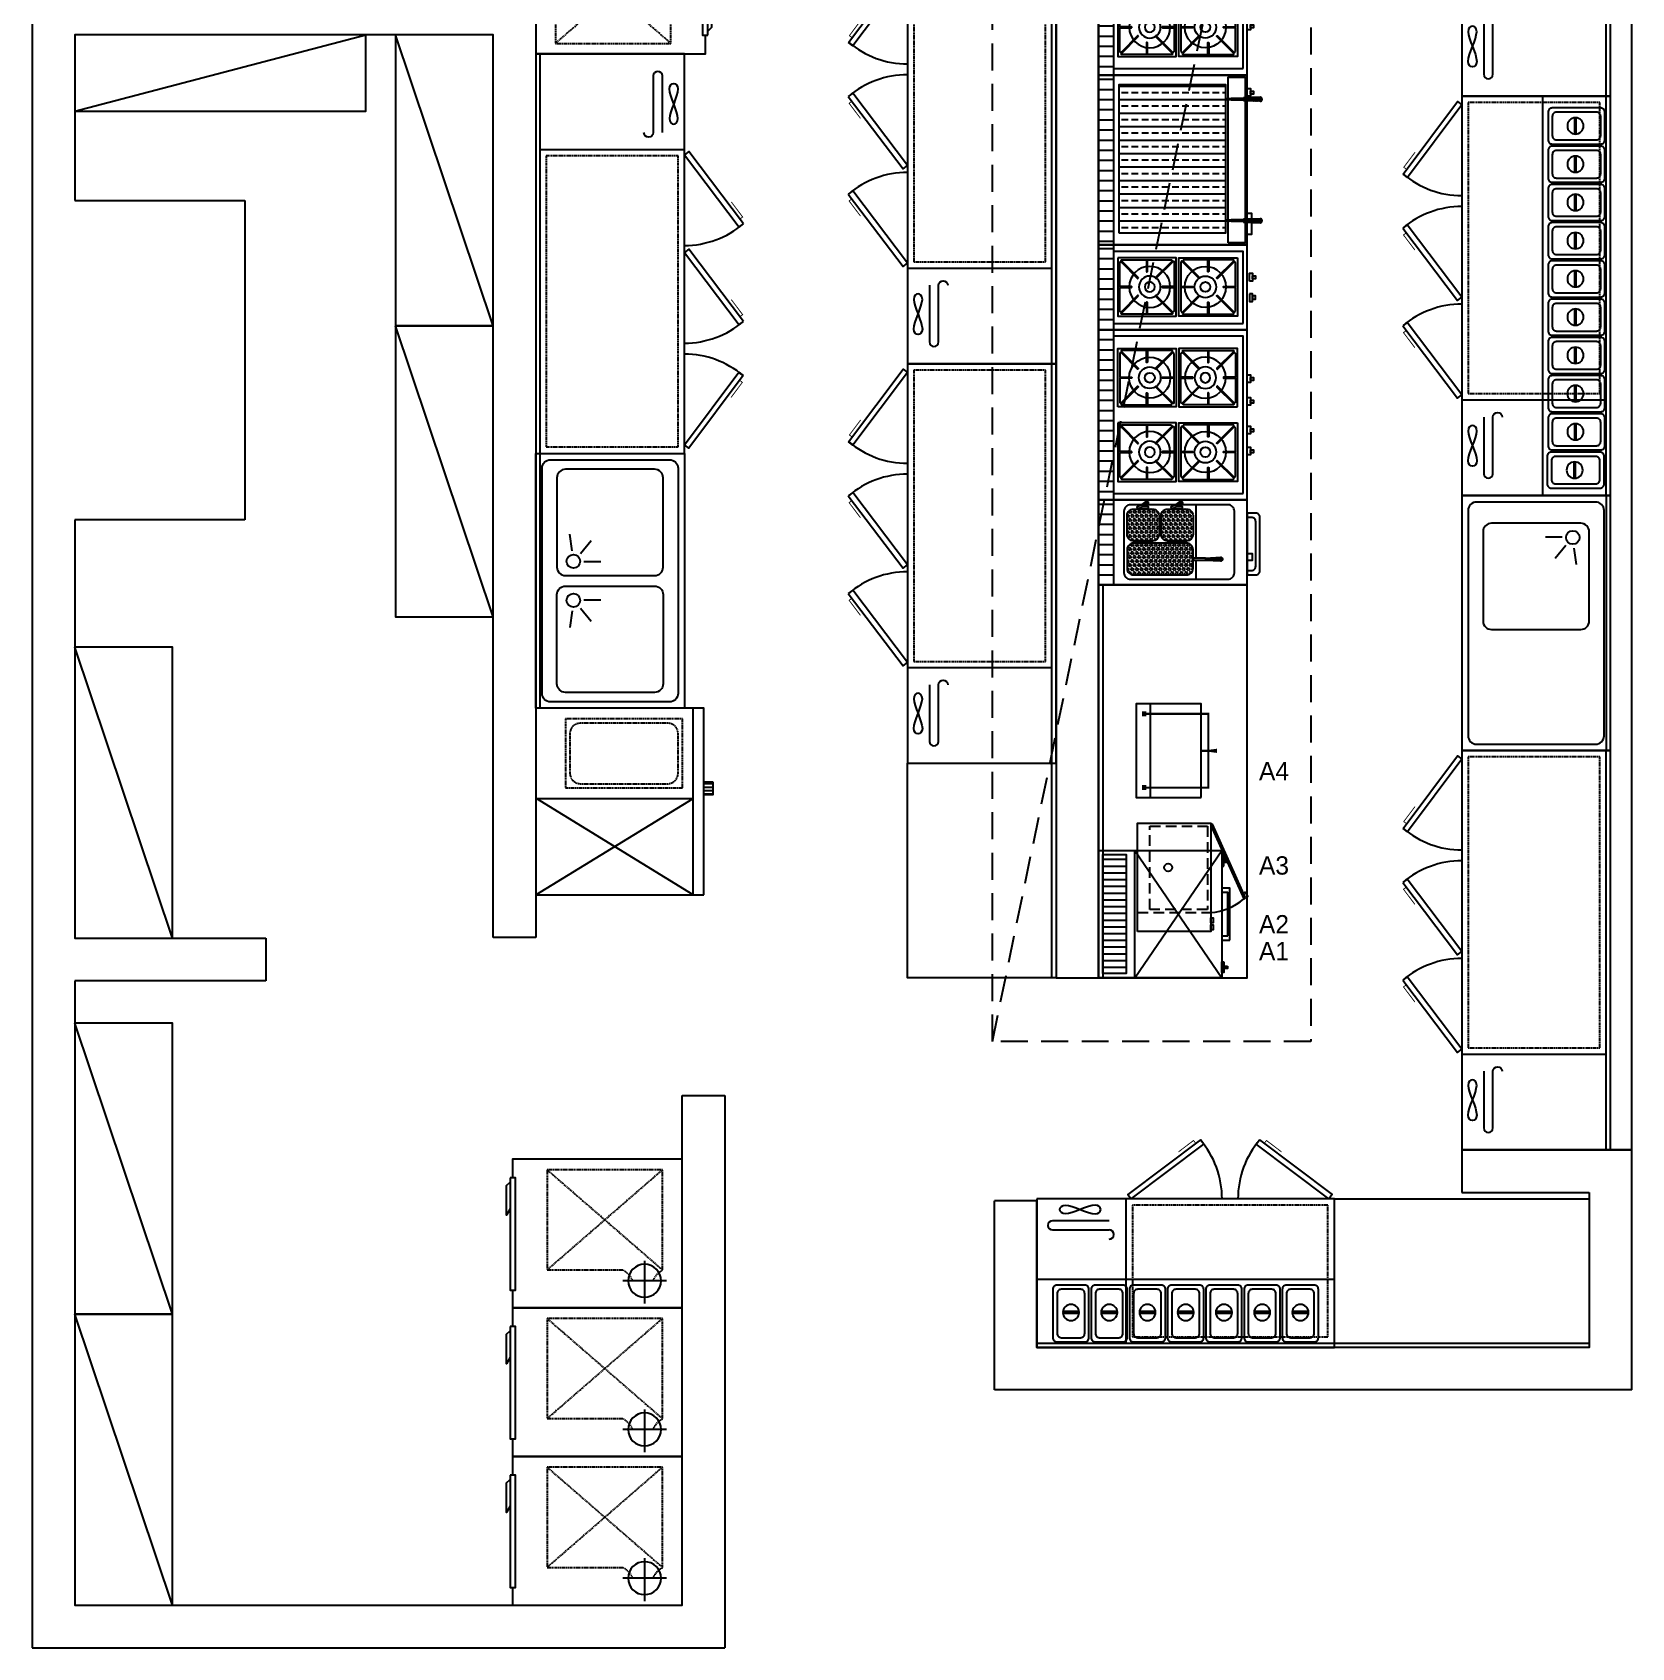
# Model space of a CAD drawing. Header units: millimetres. Extents: x 521598 to 528569, y -164711 to -162316.
# Drawn here: x 527671 to 528424, y -164711 to -163951 of the extents above; entities that cross this region are included whole.
import ezdxf
from ezdxf.enums import TextEntityAlignment as Align

# ---------------------------------------------------------------- set-up
doc = ezdxf.new("R2010")
doc.units = ezdxf.units.MM
doc.linetypes.add('DASHED', pattern=[0.75, 0.5, -0.25])
doc.linetypes.add('HIDDENX2', pattern=[19.05, 12.7, -6.35])
for name, color, linetype in [('002 Çizgi', 7, 'Continuous'), ('CIHAZ', 2, 'Continuous'), ('Kıtc-002 Çizgi', 7, 'Continuous'), ('S2000-002 Çizgi', 7, 'Continuous')]:
    doc.layers.add(name, color=color, linetype=linetype)
doc.styles.add('TAKSİM', font='GOTHIC.TTF', dxfattribs={"height": 20})

# ---------------------------------------------------------------- blocks, each defined once
blk = doc.blocks.new('A$Cb98cdcd6')
at = {"layer": 'CIHAZ', "color": 1}
for p, q in [((65.06, 47.91), (65.06, 68.02)), ((75.33, 57.27), (54.78, 57.27))]:
    blk.add_line(p, q, dxfattribs=at)
at = {"layer": 'CIHAZ', "color": 5, "linetype": 'DASHED'}
for p, q in [((73.52, 4.99), (19.15, 52.18)), ((73.52, 52.18), (19.15, 4.99))]:
    blk.add_line(p, q, dxfattribs=at)
at = {"layer": 'CIHAZ', "color": 5}
for points in [[(1.82, 8.8), (1.82, 61.64), (4.32, 61.64), (4.32, 8.8)], [(1.82, 10.8), (1.82, 23.4), (0, 26.4), (0, 12.4)]]:
    blk.add_lwpolyline(points, close=True, dxfattribs=at)
at = {"layer": 'CIHAZ', "color": 1}
blk.add_circle((65.06, 57.27), 7.76, dxfattribs=at)
at = {"layer": 'S2000-002 Çizgi', "linetype": 'DASHED'}
for p, q in [((19.15, 52.18), (54.92, 52.18)), ((19.15, 4.99), (19.15, 52.18)), ((73.52, 52.18), (73.52, 4.99)), ((73.52, 4.99), (19.15, 4.99))]:
    blk.add_line(p, q, dxfattribs=at)
at = {"layer": 'S2000-002 Çizgi'}
blk.add_lwpolyline([(2.81, 61.64), (2.81, 70), (82.81, 70), (82.81, 0), (2.81, 0), (2.81, 8.8)], dxfattribs=at)
at = {"layer": 'S2000-002 Çizgi', "linetype": 'DASHED'}
for centre, radius, start, end in [((49.89, 61), 10.16, 299.6907, 336.77515), ((78.09, 60.4), 9.4, 201.20794, 240.95663)]:
    blk.add_arc(centre, radius, start, end, dxfattribs=at)
blk = doc.blocks.new('A$C01E77913')
at = {"layer": 'S2000-002 Çizgi'}
for points in [[(2, 26.8), (15, 26.8, -0.414214), (17, 24.8), (17, 2, -0.414214), (15, 0), (2, 0, -0.414214), (0, 2), (0, 24.8, -0.414214)], [(4, 24.8), (13, 24.8, -0.414214), (15, 22.8), (15, 4, -0.414214), (13, 2), (4, 2, -0.414214), (2, 4), (2, 22.8, -0.414214)]]:
    blk.add_lwpolyline(points, format="xyb", close=True, dxfattribs=at)
blk.add_lwpolyline([(4.71, 14.27), (12.21, 14.27), (12.21, 13.52), (4.71, 13.52)], close=True, dxfattribs=at)
blk.add_circle((8.46, 13.87), 3.82, dxfattribs=at)
blk = doc.blocks.new('A$C2a612620')
at = {"layer": '002 Çizgi', "color": 7}
for p, q in [((10.83, 64.97), (10.99, 65.71)), ((10.99, 64.24), (10.83, 64.97)), ((10.99, 65.71), (11.48, 66.35)), ((11.48, 63.6), (10.99, 64.24)), ((11.48, 66.35), (12.3, 66.8)), ((12.3, 63.14), (11.48, 63.6)), ((12.3, 66.8), (13.44, 66.97)), ((13.44, 62.97), (12.3, 63.14)), ((13.44, 66.97), (14.9, 66.8)), ((14.9, 63.14), (13.44, 62.97)), ((14.9, 66.8), (16.6, 66.35)), ((16.6, 63.6), (14.9, 63.14)), ((16.6, 66.35), (18.46, 65.71)), ((18.46, 64.24), (16.6, 63.6)), ((18.46, 65.71), (20.41, 64.97)), ((20.41, 64.97), (18.46, 64.24)), ((22.36, 65.71), (20.41, 64.97)), ((20.41, 64.97), (22.36, 64.24)), ((24.22, 66.35), (22.36, 65.71)), ((22.36, 64.24), (24.22, 63.6)), ((25.93, 66.8), (24.22, 66.35)), ((24.22, 63.6), (25.93, 63.14)), ((27.38, 66.97), (25.93, 66.8)), ((25.93, 63.14), (27.38, 62.97)), ((28.53, 66.8), (27.38, 66.97)), ((27.38, 62.97), (28.53, 63.14)), ((29.34, 66.35), (28.53, 66.8)), ((28.53, 63.14), (29.34, 63.6)), ((29.83, 65.71), (29.34, 66.35)), ((29.34, 63.6), (29.83, 64.24)), ((30, 64.97), (29.83, 65.71)), ((29.83, 64.24), (30, 64.97)), ((34, 59.66), (7.33, 59.66)), ((7.33, 55.32), (34, 55.32)), ((0, 2), (140, 2))]:
    blk.add_line(p, q, dxfattribs=at)
for points in [[(76.96, 97.82), (42.85, 72.05), (44.4, 70), (78.51, 95.77)], [(104.8, 97.82), (138.91, 72.05), (137.36, 70), (103.25, 95.77)], [(0, 70), (0, 0), (140, 0), (140, 70)], [(140, 32), (0, 32), (0, 0), (140, 0)]]:
    blk.add_lwpolyline(points, close=True, dxfattribs=at)
at = {"layer": '002 Çizgi', "color": 7, "const_width": 0.427}
for points in [[(74.72, 96.12), (73.72, 97.44), (68.09, 93.18), (66.64, 92.09)], [(107.04, 96.12), (108.04, 97.44), (113.67, 93.18), (115.11, 92.09)]]:
    blk.add_lwpolyline(points, dxfattribs=at)
at = {"layer": '002 Çizgi', "color": 7}
blk.add_lwpolyline([(42, 2), (42, 70)], dxfattribs=at)
at = {"layer": '002 Çizgi', "color": 7, "linetype": 'DASHED'}
blk.add_lwpolyline([(45, 5), (137, 5), (137, 67), (45, 67)], close=True, dxfattribs=at)
at = {"layer": '002 Çizgi', "color": 7}
for centre, radius, start, end in [((44.4, 70), 42.75, 0, 40.50921), ((137.36, 70), 42.75, 139.49079, 180), ((7.33, 57.49), 2.17, 90, 270), ((34, 53.15), 2.17, 270, 90)]:
    blk.add_arc(centre, radius, start, end, dxfattribs=at)
at = {"layer": '002 Çizgi', "color": 7, "xscale": -1}
for p in [(24.49, 2.6), (42.49, 2.6), (60.49, 2.6), (78.49, 2.6), (96.49, 2.6), (114.49, 2.6), (132.49, 2.6)]:
    blk.add_blockref('A$C01E77913', p, dxfattribs=at)
blk = doc.blocks.new('A$C0E3E1D6B')
at = {"layer": 'S2000-002 Çizgi'}
h = blk.add_hatch(dxfattribs=at)
h.set_pattern_fill('LINE', color=256, scale=0.5, angle=90, style=0)
h.set_pattern_definition([(90, (-1212.5031, -3768.8105), (-1.5875, 1e-16), [])])
h.paths.add_polyline_path([(53.26, 4.26), (47.11, 4.26), (47.11, 0), (53.26, 0)])
for p, q in [((0, 9.26), (45.55, 83.36)), ((0, 83.36), (45.4, 9.26)), ((45.4, 83.36), (45.4, 9.26)), ((0, 9.26), (87.9, 9.26))]:
    blk.add_line(p, q, dxfattribs=at)
for points in [[(0, 4.26), (87.9, 4.26), (87.9, 83.36), (0, 83.36)], [(53.26, 0), (47.11, 0), (47.11, 4.26), (53.26, 4.26)]]:
    blk.add_lwpolyline(points, close=True, dxfattribs=at)
at = {"layer": 'S2000-002 Çizgi', "linetype": 'DASHED'}
blk.add_lwpolyline([(50.4, 69.26), (50.4, 14.26), (82.9, 14.26), (82.9, 69.26)], close=True, dxfattribs=at)
blk.add_lwpolyline([(52.4, 62.26), (52.4, 21.26, 0.414214), (57.4, 16.26), (75.9, 16.26, 0.414214), (80.9, 21.26), (80.9, 62.26, 0.414214), (75.9, 67.26), (57.4, 67.26, 0.414214)], format="xyb", close=True, dxfattribs=at)
blk = doc.blocks.new('188-70')
at = {"layer": '002 Çizgi', "color": 7}
blk.add_line((24.33, -110.05), (24.33, 77.95), dxfattribs=at)
for points in [[(-43.67, -110.05), (26.33, -110.05), (26.33, 77.95), (-43.67, 77.95)], [(-71.34, 41.26), (-45.73, 75.49), (-43.67, 73.95), (-69.29, 39.73)], [(-71.49, 15.89), (-45.72, -18.22), (-43.67, -16.67), (-69.44, 17.44)], [(-71.49, -30.08), (-45.72, -64.19), (-43.67, -62.65), (-69.44, -28.54)], [(-40.65, -93.61), (-40.48, -92.15), (-40.02, -90.45), (-39.38, -88.58), (-38.65, -86.63), (-37.91, -84.69), (-37.27, -82.82), (-36.82, -81.12), (-36.64, -79.66), (-36.82, -78.52), (-37.27, -77.7), (-37.91, -77.21), (-38.65, -77.05), (-39.38, -77.21), (-40.02, -77.7), (-40.48, -78.52), (-40.65, -79.66), (-40.48, -81.12), (-40.02, -82.82), (-39.38, -84.69), (-38.65, -86.63), (-37.91, -88.58), (-37.27, -90.45), (-36.82, -92.15), (-36.64, -93.61), (-36.82, -94.75), (-37.27, -95.57), (-37.91, -96.06), (-38.65, -96.22), (-39.38, -96.06), (-40.02, -95.57), (-40.48, -94.75)]]:
    blk.add_lwpolyline(points, close=True, dxfattribs=at)
at = {"layer": '002 Çizgi', "color": 7, "linetype": 'DASHED'}
blk.add_lwpolyline([(21.33, -62.05), (21.33, 74.95), (-40.67, 74.95), (-40.67, -62.05)], close=True, dxfattribs=at)
at = {"layer": '002 Çizgi', "color": 7, "const_width": 0.427}
for points in [[(-69.65, 43.51), (-70.98, 44.51), (-66.75, 50.16), (-65.66, 51.61)], [(-69.79, 13.65), (-71.11, 12.65), (-66.86, 7.02), (-65.77, 5.58)], [(-69.79, -32.33), (-71.11, -33.32), (-66.86, -38.96), (-65.77, -40.4)]]:
    blk.add_lwpolyline(points, dxfattribs=at)
at = {"layer": '002 Çizgi', "color": 7}
blk.add_lwpolyline([(24.33, -65.05), (-43.67, -65.05)], dxfattribs=at)
for points in [[(-33.34, -73.04), (-33.34, -99.71, 1), (-28.99, -99.71)], [(-28.99, -99.71), (-28.99, -73.04, -1), (-24.65, -73.04)]]:
    blk.add_lwpolyline(points, format="xyb", dxfattribs=at)
for centre, start, end in [((-43.67, 73.95), 229.75503, 270), ((-43.67, -16.67), 90, 130.50921), ((-43.67, -62.65), 90, 130.50921)]:
    blk.add_arc(centre, 42.75, start, end, dxfattribs=at)
blk = doc.blocks.new('A$C32DC0840')
at = {"layer": 'S2000-002 Çizgi'}
for p, q in [((45.84, 52.76), (38.03, 53.87)), ((74.16, 52.76), (81.97, 53.87)), ((47.07, 48.95), (40.97, 43.94)), ((50.98, 47.29), (50.98, 39.4)), ((69.02, 47.29), (69.02, 39.4)), ((72.93, 48.95), (79.03, 43.94))]:
    blk.add_line(p, q, dxfattribs=at)
for points in [[(120, 0), (0, 0), (0, 70), (120, 70)], [(120, 68), (0, 68), (0, 70), (120, 70)]]:
    blk.add_lwpolyline(points, close=True, dxfattribs=at)
for points in [[(113, 3), (7, 3, -0.414214), (3, 7), (3, 63, -0.414214), (7, 67), (113, 67, -0.414214), (117, 63), (117, 7, -0.414214)], [(53.5, 10), (11.5, 10, -0.414214), (7.5, 14), (7.5, 56, -0.414214), (11.5, 60), (53.5, 60, -0.414214), (57.5, 56), (57.5, 14, -0.414214)], [(66.5, 10), (108.5, 10, 0.414214), (112.5, 14), (112.5, 56, 0.414214), (108.5, 60), (66.5, 60, 0.414214), (62.5, 56), (62.5, 14, 0.414214)]]:
    blk.add_lwpolyline(points, format="xyb", close=True, dxfattribs=at)
for centre in [(50.79, 52.26), (69.21, 52.26)]:
    blk.add_circle(centre, 3.19, dxfattribs=at)
blk = doc.blocks.new('A$C552B0E51')
at = {"layer": 'Kıtc-002 Çizgi'}
h = blk.add_hatch(dxfattribs=at)
h.set_pattern_fill('ANSI31', color=256, angle=45, style=0)
h.set_pattern_definition([(90, (-2780.067, -8355.0508), (-3.175, 7e-16), [])])
h.paths.add_polyline_path([(58, 48.81), (58, 59.81), (2, 59.81), (2, 48.81)])
for p, q in [((60, 44.81), (0, 3.81)), ((0, 44.81), (60, 3.81))]:
    blk.add_line(p, q, dxfattribs=at)
for points in [[(0, 61.81), (60, 61.81), (60, 3.81), (0, 3.81)], [(2, 59.81), (58, 59.81), (58, 48.81), (2, 48.81)], [(0, 44.81), (60, 44.81), (60, 3.81), (0, 3.81)], [(7.47, 2.81), (2.47, 2.81), (2.47, 3.81), (7.47, 3.81)], [(5.47, 1.14), (4.47, 1.14), (4.47, 2.81), (5.47, 2.81)], [(17.75, 0), (42.25, 0), (42.25, 3.81), (17.75, 3.81)], [(19.75, 1), (40.25, 1), (40.25, 3.81), (19.75, 3.81)], [(52.53, 2.81), (57.53, 2.81), (57.53, 3.81), (52.53, 3.81)], [(54.53, 1.14), (55.53, 1.14), (55.53, 2.81), (54.53, 2.81)]]:
    blk.add_lwpolyline(points, close=True, dxfattribs=at)
for points in [[(4.97, 2.81), (4.97, 1.14)], [(55.03, 2.81), (55.03, 1.14)]]:
    blk.add_lwpolyline(points, dxfattribs=at)
blk = doc.blocks.new('A$C67BA2794')
at = {"layer": 'S2000-002 Çizgi'}
blk.add_lwpolyline([(0, 7.57), (44, 7.57), (44, 38.03), (0, 38.03)], close=True, dxfattribs=at)
blk.add_lwpolyline([(44, 31.48), (0, 31.48)], dxfattribs=at)
for points, const_width in [([(3.46, 34.35), (5.8, 34.35)], 2), ([(4.63, 34.03), (4.63, 4.11), (22, 4.11)], 1), ([(39.37, 34.03), (39.37, 4.11), (22, 4.11)], 1), ([(40.54, 34.35), (38.2, 34.35)], 2)]:
    blk.add_lwpolyline(points, dxfattribs=dict(at, const_width=const_width))
blk.add_lwpolyline([(21.94, 7.48, 1, 1, 0), (21.94, 3.72, 1, 2, 0), (21.94, 0, 2, 2, 0)], format="xyseb", dxfattribs=at)
blk = doc.blocks.new('188-70-M')
at = {"layer": '002 Çizgi', "color": 7}
blk.add_line((47.58, -126.01), (47.58, 61.99), dxfattribs=at)
for points in [[(-20.42, -126.01), (49.58, -126.01), (49.58, 61.99), (-20.42, 61.99)], [(17.58, 61.99), (17.58, -126.02), (49.58, -126.02), (49.58, 61.99)], [(-48.08, 25.3), (-22.47, 59.53), (-20.42, 57.99), (-46.03, 23.76)], [(-48.23, -0.07), (-22.46, -34.18), (-20.42, -32.64), (-46.19, 1.48)], [(-48.23, -46.05), (-22.46, -80.16), (-20.42, -78.61), (-46.19, -44.5)], [(-17.39, -109.57), (-17.22, -108.11), (-16.77, -106.41), (-16.12, -104.55), (-15.39, -102.6), (-14.65, -100.65), (-14.01, -98.79), (-13.56, -97.09), (-13.39, -95.63), (-13.56, -94.48), (-14.01, -93.67), (-14.65, -93.18), (-15.39, -93.01), (-16.12, -93.18), (-16.77, -93.67), (-17.22, -94.48), (-17.39, -95.63), (-17.22, -97.09), (-16.77, -98.79), (-16.12, -100.65), (-15.39, -102.6), (-14.65, -104.55), (-14.01, -106.41), (-13.56, -108.11), (-13.39, -109.57), (-13.56, -110.72), (-14.01, -111.53), (-14.65, -112.02), (-15.39, -112.19), (-16.12, -112.02), (-16.77, -111.53), (-17.22, -110.72)]]:
    blk.add_lwpolyline(points, close=True, dxfattribs=at)
at = {"layer": '002 Çizgi', "color": 7, "linetype": 'DASHED'}
blk.add_lwpolyline([(44.58, -78.01), (44.58, 58.99), (-17.42, 58.99), (-17.42, -78.01)], close=True, dxfattribs=at)
at = {"layer": '002 Çizgi', "color": 7, "const_width": 0.428}
for points in [[(-46.4, 27.55), (-47.72, 28.54), (-43.49, 34.19), (-42.41, 35.64)], [(-46.54, -2.32), (-47.86, -3.31), (-43.6, -8.95), (-42.51, -10.39)], [(-46.54, -48.29), (-47.86, -49.29), (-43.6, -54.92), (-42.51, -56.37)]]:
    blk.add_lwpolyline(points, dxfattribs=at)
at = {"layer": '002 Çizgi', "color": 7}
blk.add_lwpolyline([(47.58, -81.01), (-20.42, -81.01)], dxfattribs=at)
for points in [[(-10.08, -89.01), (-10.08, -115.68, 1), (-5.74, -115.68)], [(-5.74, -115.68), (-5.74, -89.01, -1), (-1.39, -89.01)]]:
    blk.add_lwpolyline(points, format="xyb", dxfattribs=at)
for centre, start, end in [((-20.42, 57.99), 229.75503, 270), ((-20.42, -32.64), 90, 130.50921), ((-20.42, -78.61), 90, 130.50921)]:
    blk.add_arc(centre, 42.75, start, end, dxfattribs=at)
at = {"layer": '002 Çizgi', "color": 7, "xscale": -1, "rotation": 90}
for p in [(46.98, 56.48), (46.98, 38.48), (46.98, 20.48), (46.98, 2.48), (46.98, -15.52), (46.98, -33.52), (46.98, -51.52), (46.98, -69.52), (46.98, -87.52), (46.59, -105.52)]:
    blk.add_blockref('A$C01E77913', p, dxfattribs=at)
blk = doc.blocks.new('A$C5AFF60AA')
at = {"layer": 'S2000-002 Çizgi'}
for p, q in [((24.66, 52.76), (32.47, 53.87)), ((19.52, 47.29), (19.52, 39.4)), ((23.43, 48.95), (29.53, 43.94))]:
    blk.add_line(p, q, dxfattribs=at)
for points in [[(0, 0), (120, 0), (120, 70), (0, 70)], [(0, 68), (120, 68), (120, 70), (0, 70)]]:
    blk.add_lwpolyline(points, close=True, dxfattribs=at)
for points in [[(7, 3), (113, 3, 0.414214), (117, 7), (117, 63, 0.414214), (113, 67), (7, 67, 0.414214), (3, 63), (3, 7, 0.414214)], [(17, 10), (59, 10, 0.414214), (63, 14), (63, 56, 0.414214), (59, 60), (17, 60, 0.414214), (13, 56), (13, 14, 0.414214)]]:
    blk.add_lwpolyline(points, format="xyb", close=True, dxfattribs=at)
blk.add_circle((19.71, 52.26), 3.19, dxfattribs=at)
blk = doc.blocks.new('A$C5ACE57BF')
at = {"layer": 'S2000-002 Çizgi', "linetype": 'DASHED', "ltscale": 10}
blk.add_line((9, 51.89), (9, 17.49), dxfattribs=at)
at = {"layer": 'S2000-002 Çizgi'}
for points in [[(0, 51.89), (51, 51.89), (51, 17.49), (0, 17.49)], [(0.91, 17.49), (3.16, 17.49), (3.16, 16.29), (0.91, 16.29)], [(4.19, 17.49), (6.44, 17.49), (6.44, 16.29), (4.19, 16.29)], [(15.95, 1.09), (50.53, 16.66), (49.98, 17.49), (15.39, 1.92)], [(15.95, 1.09), (17.85, 2.36), (18.58, 1.27), (16.68, 0)]]:
    blk.add_lwpolyline(points, close=True, dxfattribs=at)
at = {"layer": 'S2000-002 Çizgi', "linetype": 'DASHED', "ltscale": 10}
blk.add_lwpolyline([(10.38, 46.15), (49.61, 46.15), (49.61, 18.96), (10.38, 18.96)], close=True, dxfattribs=at)
at = {"layer": 'S2000-002 Çizgi'}
blk.add_circle((30.19, 37.53), 1.85, dxfattribs=at)
blk.add_arc((36.09, 19.51), 27.17, 184.27712, 220.36586, dxfattribs=at)
blk = doc.blocks.new('A$C604B7618')
at = {"layer": 'Kıtc-002 Çizgi'}
blk.add_lwpolyline([(0, 30.57), (30.57, 30.57), (30.57, 0), (0, 0), (0, 30.57)], dxfattribs=at)
blk.add_lwpolyline([(15.55, 29.52), (15.55, 23.44, -0.414214), (15.34, 23.23), (15.23, 23.23, -0.414214), (15.02, 23.44), (15.02, 29.52), (2.68, 29.52, 0.668179), (2.31, 28.63), (10.81, 20.13, -0.810443), (10.38, 19.82), (1.59, 28.61, 0.668179), (1.05, 28.39), (1.05, 15.55), (7.13, 15.55, -0.414214), (7.34, 15.34), (7.34, 15.23, -0.414214), (7.13, 15.02), (1.05, 15.02), (1.05, 2.68, 0.668179), (1.94, 2.31), (10.43, 10.81, -0.810443), (10.75, 10.38), (1.96, 1.59, 0.668179), (2.18, 1.05), (15.02, 1.05), (15.02, 7.13, -0.414214), (15.23, 7.34), (15.34, 7.34, -0.414214), (15.55, 7.13), (15.55, 1.05), (27.88, 1.05, 0.668179), (28.26, 1.94), (19.76, 10.43, -0.810443), (20.19, 10.75), (28.98, 1.96, 0.668179), (29.52, 2.18), (29.52, 15.02), (23.44, 15.02, -0.414214), (23.23, 15.23), (23.23, 15.34, -0.414214), (23.44, 15.55), (29.52, 15.55), (29.52, 28.39, 0.668179), (28.98, 28.61), (20.19, 19.82, -0.810443), (19.76, 20.13), (28.26, 28.63, 0.668179), (27.88, 29.52)], format="xyb", close=True, dxfattribs=at)
for radius in [10.75, 5.66, 2.6]:
    blk.add_circle((15.28, 13.8), radius, dxfattribs=at)
blk = doc.blocks.new('A$C7A250C34')
at = {"layer": 'S2000-002 Çizgi'}
h = blk.add_hatch(dxfattribs=at)
h.set_pattern_fill('ANSI31', color=256, scale=1.5, angle=45, style=0)
h.set_pattern_definition([(90, (-2508.419, -6412.801), (-4.7625, 9e-16), [])])
h.paths.add_polyline_path([(0, 72.92), (0, 65.92), (80, 65.92), (80, 72.92)])
for points in [[(0, 2.92), (80, 2.92), (80, 72.92), (0, 72.92)], [(80, 65.92), (0, 65.92), (0, 72.92), (80, 72.92)], [(3, 4.92), (77, 4.92), (77, 65.92), (3, 65.92)], [(21.2, 2.92), (24.84, 2.92), (24.84, 1.46), (21.2, 1.46)], [(22.17, 1.46), (23.62, 1.46), (23.62, 0), (22.17, 0)], [(31.05, 2.92), (34.69, 2.92), (34.69, 1.46), (31.05, 1.46)], [(32.02, 1.46), (33.47, 1.46), (33.47, 0), (32.02, 0)], [(44.56, 2.92), (48.2, 2.92), (48.2, 1.46), (44.56, 1.46)], [(45.52, 1.46), (46.98, 1.46), (46.98, 0), (45.52, 0)], [(55.2, 2.92), (58.84, 2.92), (58.84, 1.46), (55.2, 1.46)], [(56.16, 1.46), (57.62, 1.46), (57.62, 0), (56.16, 0)]]:
    blk.add_lwpolyline(points, close=True, dxfattribs=at)
at = {"layer": 'S2000-002 Çizgi', "yscale": 0.8999999999996362}
for p, xscale, zscale in [((36.24, 36.4), -0.8999999999996362, 0.9), ((43.76, 36.4), 0.8999999999996362, 0.8999999999996362)]:
    blk.add_blockref('A$C604B7618', p, dxfattribs=dict(at, xscale=xscale, zscale=zscale))
at = {"layer": 'S2000-002 Çizgi', "yscale": 0.8999999999996362, "rotation": 180}
for p, xscale, zscale in [((36.24, 35.06), 0.8999999999996362, 0.8999999999996362), ((43.76, 35.06), -0.8999999999996362, 0.9)]:
    blk.add_blockref('A$C604B7618', p, dxfattribs=dict(at, xscale=xscale, zscale=zscale))
blk = doc.blocks.new('A$C7519622e')
at = {"layer": 'S2000-002 Çizgi'}
h = blk.add_hatch(dxfattribs=at)
h.set_pattern_fill('ANSI31', color=256, scale=1.5, angle=-45, style=0)
h.set_pattern_definition([(360, (-4973.714, 3371.7327), (2e-15, 4.7625), [])])
h.paths.add_polyline_path([(69.9, 0), (76.9, 0), (76.9, 80), (69.9, 80)])
h = blk.add_hatch(dxfattribs=at)
h.set_pattern_fill('ANSI32', color=256, angle=-90, style=0)
h.set_pattern_definition([(315, (-7757.06717, 4329.5), (0.265165043, 0.265165043), []), (315, (-7757.06717, 4329.32322), (0.265165043, 0.265165043), [])])
h.paths.add_polyline_path([(7.9, 67.9), (7.9, 69.28), (6.9, 69.31), (6.9, 67.86)])
h.paths.add_polyline_path([(8.72, 67.93), (8.72, 68.24), (14.52, 68.24), (15.9, 68.32), (15.9, 68.85), (14.52, 68.93), (8.72, 68.93), (8.72, 69.25), (7.9, 69.28), (7.9, 67.9)])
h.paths.add_polyline_path([(4.9, 67.8), (4.9, 69.38), (0.76, 69.52, 0.437405), (0, 68.82), (0, 68.36, 0.437405), (0.76, 67.65)])
h.paths.add_polyline_path([(6.9, 67.86), (6.9, 69.31), (4.9, 69.38), (4.9, 67.8)])
h.paths.add_polyline_path([(17.19, 68.4), (17.19, 68.77), (15.9, 68.85), (15.9, 68.32)])
h = blk.add_hatch(dxfattribs=at)
h.set_pattern_fill('ANSI33', color=256, angle=-45, style=0)
h.set_pattern_definition([(360, (-4953.714, 3371.733), (3e-15, 6.35), []), (360, (-4950.539, 3368.558), (3e-15, 6.35), [3.175, -1.5875])])
h.paths.add_polyline_path([(67.19, 74.47), (17.19, 74.47), (17.19, 4.47), (67.19, 4.47)])
h = blk.add_hatch(dxfattribs=at)
h.set_pattern_fill('ANSI32', color=256, angle=-90, style=0)
h.set_pattern_definition([(45, (-7757.06717, -4249.5), (0.265165043, -0.265165043), []), (45, (-7757.06717, -4249.32322), (0.265165043, -0.265165043), [])])
h.paths.add_polyline_path([(7.9, 12.1), (7.9, 10.72), (6.9, 10.69), (6.9, 12.14)])
h.paths.add_polyline_path([(8.72, 12.07), (8.72, 11.76), (14.52, 11.76), (15.9, 11.68), (15.9, 11.15), (14.52, 11.07), (8.72, 11.07), (8.72, 10.75), (7.9, 10.72), (7.9, 12.1)])
h.paths.add_polyline_path([(4.9, 12.2), (4.9, 10.62), (0.76, 10.48, -0.437405), (0, 11.18), (0, 11.64, -0.437405), (0.76, 12.35)])
h.paths.add_polyline_path([(6.9, 12.14), (6.9, 10.69), (4.9, 10.62), (4.9, 12.2)])
h.paths.add_polyline_path([(17.19, 11.6), (17.19, 11.23), (15.9, 11.15), (15.9, 11.68)])
for p, q in [((0, 68.36), (0, 68.82)), ((0, 68.82), (0, 68.36)), ((0.76, 69.52), (8.72, 69.25)), ((8.72, 69.25), (0.76, 69.52)), ((8.72, 69.25), (8.72, 68.93)), ((8.72, 68.93), (8.72, 69.25)), ((8.72, 68.93), (14.52, 68.93)), ((14.52, 68.93), (17.19, 68.77)), ((17.19, 68.77), (17.19, 68.4)), ((17.19, 68.4), (17.19, 68.77)), ((0.76, 67.65), (8.72, 67.93)), ((8.72, 68.24), (14.52, 68.24)), ((8.72, 67.93), (8.72, 68.24)), ((14.52, 68.24), (17.19, 68.4)), ((0, 11.64), (0, 11.18)), ((0, 11.18), (0, 11.64)), ((0.76, 12.35), (8.72, 12.07)), ((0.76, 10.48), (8.72, 10.75)), ((8.72, 10.75), (0.76, 10.48)), ((8.72, 12.07), (8.72, 11.76)), ((8.72, 11.76), (14.52, 11.76)), ((8.72, 11.07), (14.52, 11.07)), ((8.72, 10.75), (8.72, 11.07)), ((8.72, 11.07), (8.72, 10.75)), ((14.52, 11.76), (17.19, 11.6)), ((14.52, 11.07), (17.19, 11.23)), ((17.19, 11.23), (17.19, 11.6)), ((17.19, 11.6), (17.19, 11.23))]:
    blk.add_line(p, q, dxfattribs=at)
for points in [[(6.9, 80), (6.9, 0), (76.9, 0), (76.9, 80)], [(15.9, 79), (15.9, 1), (7.9, 1), (7.9, 79)], [(76.9, 80), (76.9, 0), (69.9, 0), (69.9, 80)], [(6.9, 75), (6.9, 65), (4.9, 65), (4.9, 75)], [(67.19, 74.47), (67.19, 4.47), (17.19, 4.47), (17.19, 74.47)], [(5.44, 8.98), (5.44, 7.52), (3.98, 7.52), (3.98, 8.98)], [(6.9, 9.94), (6.9, 6.3), (5.44, 6.3), (5.44, 9.94)]]:
    blk.add_lwpolyline(points, close=True, dxfattribs=at)
for centre, start, end in [((0.71, 68.82), 85.50083, 180), ((0.71, 68.82), 85.50083, 180), ((0.71, 68.36), 180, 274.49917), ((0.71, 11.64), 85.50083, 180), ((0.71, 11.18), 180, 274.49917), ((0.71, 11.18), 180, 274.49917)]:
    blk.add_arc(centre, 0.706, start, end, dxfattribs=at)
blk = doc.blocks.new('A$C5F4B2CA7')
at = {"layer": 'S2000-002 Çizgi'}
h = blk.add_hatch(dxfattribs=at)
h.set_pattern_fill('ANSI31', color=256, scale=1.5, angle=45, style=0)
h.set_pattern_definition([(90, (-3652.638, -4988.124), (-4.7625, 9e-16), [])])
h.paths.add_polyline_path([(40, 69), (40, 76), (0, 76), (0, 69)])
h = blk.add_hatch(dxfattribs=at)
h.set_pattern_fill('HEX', color=256, scale=0.2, style=0)
h.set_pattern_definition([(0, (-3709.3885, -4964.9235), (0, 1.099852), [0.635, -1.27]), (120, (-3709.3885, -4964.9235), (-0.95249977, -0.549926), [0.635, -1.27]), (60, (-3708.7535, -4964.9235), (-0.95249977, 0.549926), [0.635, -1.27])])
h.paths.add_polyline_path([(7.64, 62.53, 0.414214), (4.64, 59.53), (4.64, 34.53, 0.414214), (7.64, 31.53), (16.64, 31.53, 0.414214), (19.64, 34.53), (19.64, 59.53, 0.414214), (16.64, 62.53)])
h = blk.add_hatch(dxfattribs=at)
h.set_pattern_fill('HEX', color=256, scale=0.2, style=0)
h.set_pattern_definition([(180, (3749.6625, -4964.9235), (0, 1.099852), [0.635, -1.27]), (60, (3749.6625, -4964.9235), (0.95249977, -0.549926), [0.635, -1.27]), (120, (3749.0275, -4964.9235), (0.95249977, 0.549926), [0.635, -1.27])])
h.paths.add_polyline_path([(23.64, 62.53, 0.414214), (20.64, 59.53), (20.64, 50.53, 0.414214), (23.64, 47.53), (32.64, 47.53, 0.414214), (35.64, 50.53), (35.64, 59.53, 0.414214), (32.64, 62.53)])
for points in [[(37.81, 52.86, 1), (39.28, 53.64), (37.9, 55.46), (37.07, 55.03)], [(37.81, 36.83, 1), (39.28, 37.61), (37.9, 39.43), (37.07, 38.99)], [(11.3, 18.39, 1), (12.97, 18.39), (12.6, 25.65), (11.67, 25.65)]]:
    blk.add_hatch(color=256, dxfattribs=at).paths.add_polyline_path(points)
h = blk.add_hatch(dxfattribs=at)
h.set_pattern_fill('HEX', color=256, scale=0.2, style=0)
h.set_pattern_definition([(180, (3749.6625, -4980.9235), (0, 1.099852), [0.635, -1.27]), (60, (3749.6625, -4980.9235), (0.95249977, -0.549926), [0.635, -1.27]), (120, (3749.0275, -4980.9235), (0.95249977, 0.549926), [0.635, -1.27])])
h.paths.add_polyline_path([(23.64, 46.53, 0.414214), (20.64, 43.53), (20.64, 34.53, 0.414214), (23.64, 31.53), (32.64, 31.53, 0.414214), (35.64, 34.53), (35.64, 43.53, 0.414214), (32.64, 46.53)])
for p, q in [((37.9, 55.46), (37.07, 55.03)), ((37.07, 55.03), (37.81, 52.86)), ((37.9, 55.46), (39.28, 53.64)), ((37.9, 39.43), (37.07, 38.99)), ((37.07, 38.99), (37.81, 36.83)), ((37.9, 39.43), (39.28, 37.61)), ((2.68, 30.03), (11.67, 30.03)), ((11.67, 25.65), (11.3, 18.39)), ((12.6, 25.65), (11.67, 25.65)), ((12.6, 30.03), (37.68, 30.03)), ((12.6, 25.65), (12.97, 18.39))]:
    blk.add_line(p, q, dxfattribs=at)
for points in [[(0, 6), (40, 6), (40, 76), (0, 76)], [(0, 76), (40, 76), (40, 69), (0, 69)], [(11.5, 6), (14.78, 6), (14.78, 3.69), (11.5, 3.69)]]:
    blk.add_lwpolyline(points, close=True, dxfattribs=at)
for points in [[(37.68, 14.03), (37.68, 61.03, 0.414214), (34.68, 64.03), (5.68, 64.03, 0.414214), (2.68, 61.03), (2.68, 23.68)], [(2.68, 23.68), (2.68, 15.03, 0.414214), (5.68, 12.03), (34.68, 12.03, 0.414214), (37.68, 15.03), (37.68, 23.6)]]:
    blk.add_lwpolyline(points, format="xyb", dxfattribs=at)
for points in [[(7.64, 31.53), (16.64, 31.53, 0.414214), (19.64, 34.53), (19.64, 59.53, 0.414214), (16.64, 62.53), (7.64, 62.53, 0.414214), (4.64, 59.53), (4.64, 34.53, 0.414214)], [(32.64, 47.53), (23.64, 47.53, -0.414214), (20.64, 50.53), (20.64, 59.53, -0.414214), (23.64, 62.53), (32.64, 62.53, -0.414214), (35.64, 59.53), (35.64, 50.53, -0.414214)], [(32.64, 31.53), (23.64, 31.53, -0.414214), (20.64, 34.53), (20.64, 43.53, -0.414214), (23.64, 46.53), (32.64, 46.53, -0.414214), (35.64, 43.53), (35.64, 34.53, -0.414214)], [(6.75, 0), (31.75, 0, 0.414214), (33.75, 2), (33.75, 6), (4.75, 6), (4.75, 2, 0.414214)], [(8.75, 2), (29.75, 2, 0.414214), (31.75, 4), (31.75, 6), (6.75, 6), (6.75, 4, 0.414214)]]:
    blk.add_lwpolyline(points, format="xyb", close=True, dxfattribs=at)
for points in [[(37.9, 55.46), (36.55, 58.01), (35.72, 57.57), (37.07, 55.03)], [(35.72, 57.57), (35.72, 52.49), (36.66, 52.49), (36.66, 55.81)], [(35.72, 53.08), (35.72, 52.49)], [(37.9, 39.43), (36.55, 41.97), (35.72, 41.54), (37.07, 38.99)], [(35.72, 41.54), (35.72, 36.46), (36.66, 36.46), (36.66, 39.78)], [(12.6, 25.65), (12.6, 31.53), (11.67, 31.53), (11.67, 25.65)], [(35.72, 37.05), (35.72, 36.46)]]:
    blk.add_lwpolyline(points, dxfattribs=at)
for centre, start, end in [((38.54, 53.25), 189.38009, 46.50604), ((38.54, 37.22), 189.38009, 46.50604), ((12.14, 18.39), 161.43703, 18.56297)]:
    blk.add_arc(centre, 0.835, start, end, dxfattribs=at)
blk = doc.blocks.new('A$C75D42FA3')
at = {"layer": 'S2000-002 Çizgi'}
h = blk.add_hatch(dxfattribs=at)
h.set_pattern_fill('ANSI31', color=256, scale=1.5, angle=45, style=0)
h.set_pattern_definition([(90, (-2508.419, -6411.801), (-4.7625, 9e-16), [])])
h.paths.add_polyline_path([(40, 66.92), (40, 73.92), (0, 73.92), (0, 66.92)])
for points in [[(0, 3.92), (40, 3.92), (40, 73.92), (0, 73.92)], [(40, 66.92), (0, 66.92), (0, 73.92), (40, 73.92)], [(3, 5.92), (37, 5.92), (37, 66.92), (3, 66.92)], [(16.98, 2.92), (13.33, 2.92), (13.33, 1.46), (16.98, 1.46)], [(16.01, 1.46), (14.55, 1.46), (14.55, 0), (16.01, 0)], [(23.02, 2.92), (26.67, 2.92), (26.67, 1.46), (23.02, 1.46)], [(23.99, 1.46), (25.45, 1.46), (25.45, 0), (23.99, 0)]]:
    blk.add_lwpolyline(points, close=True, dxfattribs=at)
at = {"layer": 'S2000-002 Çizgi', "xscale": -0.8999999999996362, "yscale": 0.8999999999996362, "zscale": 0.9}
blk.add_blockref('A$C604B7618', (34, 37.4), dxfattribs=at)
at = {"layer": 'S2000-002 Çizgi', "xscale": 0.8999999999996362, "yscale": 0.8999999999996362, "zscale": 0.8999999999996362, "rotation": 180}
blk.add_blockref('A$C604B7618', (34, 36.06), dxfattribs=at)

msp = doc.modelspace()

# ---------------------------------------------------------------- linework, layer by layer
at = {"ltscale": 3}
for p, q in [((527671.41, -163568.74), (527671.41, -164711.07)), ((527908.41, -163813.74), (527908.41, -164376.74)), ((527888.41, -163951.74), (527691.41, -163951.74)), ((527691.41, -163951.74), (527691.41, -164029.74)), ((527691.41, -163987.74), (527828.41, -163951.74)), ((527888.41, -164088.74), (527842.41, -163951.74)), ((527888.41, -164376.74), (527888.41, -163951.74)), ((527691.41, -164029.74), (527771.41, -164029.74)), ((527771.41, -164029.74), (527771.41, -164180.07)), ((527888.41, -164225.74), (527842.41, -164088.74)), ((527771.41, -164180.07), (527691.41, -164180.07)), ((527691.41, -164180.07), (527691.41, -164377.07)), ((527737.41, -164377.07), (527691.41, -164240.07)), ((527691.41, -164377.07), (527781.41, -164377.07)), ((527781.41, -164377.07), (527781.41, -164397.07)), ((527908.41, -164376.74), (527888.41, -164376.74)), ((527781.41, -164397.07), (527691.41, -164397.07)), ((527691.41, -164397.07), (527691.41, -164691.07)), ((527737.41, -164554.07), (527691.41, -164417.07)), ((527977.41, -164691.07), (527977.41, -164451.07)), ((527977.41, -164451.07), (527997.41, -164451.07)), ((527997.41, -164451.07), (527997.41, -164711.07)), ((528424.41, -164476.74), (528344.41, -164476.74)), ((528344.41, -164476.74), (528344.41, -164496.74)), ((528424.41, -164589.74), (528424.41, -164476.74)), ((528344.41, -164496.74), (528404.41, -164496.74)), ((528404.41, -164496.74), (528404.41, -164569.74)), ((528144.41, -164500.74), (528124.41, -164500.74)), ((528124.41, -164589.74), (528124.41, -164500.74)), ((528144.41, -164569.74), (528144.41, -164500.74)), ((527737.41, -164691.07), (527691.41, -164554.07)), ((528404.41, -164569.74), (528144.41, -164569.74)), ((528424.41, -164589.74), (528124.41, -164589.74)), ((527691.41, -164691.07), (527977.41, -164691.07)), ((527671.41, -164711.07), (527997.41, -164711.07))]:
    msp.add_line(p, q, dxfattribs=at)
at = {"color": 8, "ltscale": 3}
msp.add_lwpolyline([(528424.41, -163588.74), (528344.41, -163588.74), (528344.41, -164476.74), (528424.41, -164476.74)], close=True, dxfattribs=at)
at = {"ltscale": 3}
for points in [[(528153.41, -164395.74), (528173.41, -164395.74), (528173.41, -163730.74), (528153.41, -163730.74)], [(527691.41, -163987.74), (527828.41, -163987.74), (527828.41, -163951.74), (527691.41, -163951.74)], [(527888.41, -164088.74), (527888.41, -163951.74), (527842.41, -163951.74), (527842.41, -164088.74)], [(527888.41, -164225.74), (527888.41, -164088.74), (527842.41, -164088.74), (527842.41, -164225.74)], [(528173.41, -164395.74), (528243.41, -164395.74), (528243.41, -164210.74), (528173.41, -164210.74)], [(528175.41, -164395.74), (528173.41, -164395.74), (528173.41, -164210.74), (528175.41, -164210.74)], [(527737.41, -164377.07), (527737.41, -164240.07), (527691.41, -164240.07), (527691.41, -164377.07)], [(528083.41, -164294.74), (528153.41, -164294.74), (528153.41, -164395.74), (528083.41, -164395.74)], [(528151.41, -164294.74), (528153.41, -164294.74), (528153.41, -164395.74), (528151.41, -164395.74)], [(527737.41, -164554.07), (527737.41, -164417.07), (527691.41, -164417.07), (527691.41, -164554.07)], [(528284.41, -164499.74), (528404.41, -164499.74), (528404.41, -164569.74), (528284.41, -164569.74)], [(527737.41, -164691.07), (527737.41, -164554.07), (527691.41, -164554.07), (527691.41, -164691.07)], [(528284.41, -164567.74), (528404.41, -164567.74), (528404.41, -164569.74), (528284.41, -164569.74)]]:
    msp.add_lwpolyline(points, close=True, dxfattribs=at)
at = {"layer": 'S2000-002 Çizgi', "linetype": 'HIDDENX2'}
msp.add_line((528123.41, -164425.74), (528273.41, -163700.74), dxfattribs=at)
msp.add_lwpolyline([(528123.41, -163700.74), (528273.41, -163700.74), (528273.41, -164425.74), (528123.41, -164425.74)], close=True, dxfattribs=at)

# ---------------------------------------------------------------- block references
at = {"ltscale": 3, "xscale": -1}
msp.add_blockref('A$Cb98cdcd6', (527991.22, -163960.84), dxfattribs=at)
at = {"ltscale": 3, "rotation": 180}
msp.add_blockref('A$C7519622e', (528250.31, -163970.74), dxfattribs=at)
at = {"ltscale": 3}
msp.add_blockref('A$C2a612620', (528144.41, -164569.74), dxfattribs=at)
at = {"ltscale": 3, "xscale": -1, "rotation": 180}
for p in [(527894.6, -164481.07), (527894.6, -164551.07), (527894.6, -164621.07)]:
    msp.add_blockref('A$Cb98cdcd6', p, dxfattribs=at)
at = {"layer": 'S2000-002 Çizgi'}
for name, p in [('188-70', (528388.08, -163870.7)), ('188-70', (528127.08, -163996.7)), ('188-70-M', (528364.83, -164042.72)), ('188-70', (528127.08, -164184.7)), ('188-70', (528388.08, -164366.7))]:
    msp.add_blockref(name, p, dxfattribs=at)
for name, p, rotation in [('A$C7A250C34', (528246.33, -163970.74), 89.99999999999999), ('188-70', (527934.74, -164070.89), 180), ('A$C75D42FA3', (528247.33, -164090.74), 89.99999999999999), ('A$C7A250C34', (528246.33, -164170.74), 90), ('A$C32DC0840', (527978.41, -164268.84), 90), ('A$C5F4B2CA7', (528249.41, -164210.74), 90), ('A$C5AFF60AA', (528344.41, -164168.74), 270), ('A$C0E3E1D6B', (527991.76, -164356.74), 90), ('A$C67BA2794', (528229.21, -164310.81), 90), ('A$C5ACE57BF', (528243.69, -164373.99), 90), ('A$C552B0E51', (528235.22, -164395.74), 90)]:
    msp.add_blockref(name, p, dxfattribs=dict(at, rotation=rotation))

# ---------------------------------------------------------------- texts
at = {"style": 'TAKSİM'}
for s, p in [('A4', (528256, -164302.74)), ('A3', (528256, -164347.14)), ('A2', (528256, -164374.84)), ('A1', (528256, -164387.47))]:
    msp.add_text(s, height=8.64, dxfattribs=at).set_placement(p, align=Align.CENTER)

doc.saveas('drawing.dxf')
